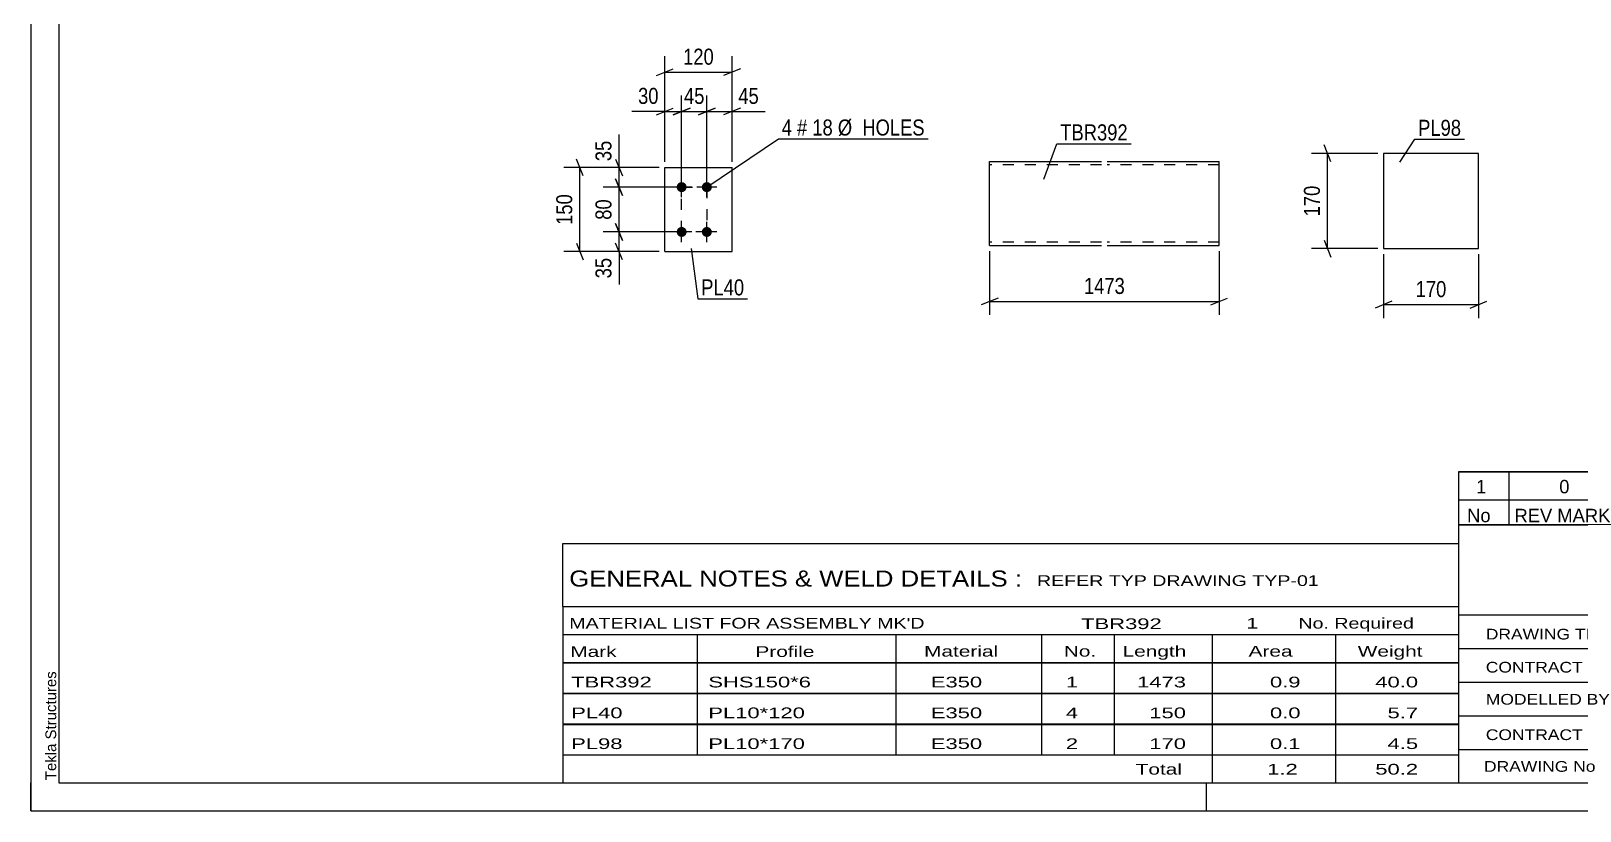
# Model space of a CAD drawing. Header units: millimetres. Extents: x 0 to 420, y 0 to 297.
# Drawn here: x 0 to 276.7, y 0 to 139.2 of the extents above; entities that cross this region are included whole.
import ezdxf

# ---------------------------------------------------------------- set-up
doc = ezdxf.new("R2010")
doc.units = ezdxf.units.MM
doc.linetypes.add('DXK_LINE_DOT2', pattern=[3.9198, 1.9599, -1.9599])
doc.styles.add('Arial', font='ARIAL.TTF', dxfattribs={"height": 0.2})
doc.styles.add('Arial Narrow', font='ARIALN.TTF', dxfattribs={"height": 0.2})

# ---------------------------------------------------------------- blocks, each defined once
blk = doc.blocks.new('Unknown-580569518-1163')
at = {"color": 5, "linetype": 'Continuous'}
for p, q in [((0, 297), (0, 0)), ((5, 292), (5, 5)), ((0, 0), (0, 5)), ((5, 5), (415, 5)), ((210, 0), (210, 5)), ((0, 0), (420, 0))]:
    blk.add_line(p, q, dxfattribs=at)
at = {"color": 174, "linetype": 'Continuous', "style": 'Arial'}
blk.add_text('Tekla Structures', height=1.9102, rotation=90, dxfattribs=at).set_placement((4.5, 5.5))
blk = doc.blocks.new('Bolt-580569518-1445 - 1411')
at = {"linetype": 'Continuous'}
for points in [[(116.23, 110.45, -1), (116.23, 112.25, -1)], [(120.73, 110.45, -1), (120.73, 112.25, -1)], [(116.23, 102.45, -1), (116.23, 104.25, -1)], [(120.73, 102.45, -1), (120.73, 104.25, -1)]]:
    blk.add_hatch(color=1, dxfattribs=at).paths.add_polyline_path(points)
at = {"color": 1, "linetype": 'Continuous'}
for p, q in [((118.03, 111.35), (114.43, 111.35)), ((116.23, 109.55), (116.23, 113.15)), ((122.53, 111.35), (118.93, 111.35)), ((120.73, 109.55), (120.73, 113.15)), ((116.23, 101.55), (116.23, 105.15)), ((120.73, 101.55), (120.73, 105.15)), ((118.03, 103.35), (114.43, 103.35)), ((122.53, 103.35), (118.93, 103.35))]:
    blk.add_line(p, q, dxfattribs=at)
blk = doc.blocks.new('Part-580569518-1460 - 1411')
at = {"color": 2, "linetype": 'Continuous'}
for p, q in [((113.23, 99.85), (113.23, 114.85)), ((113.23, 114.85), (125.23, 114.85)), ((125.23, 99.85), (125.23, 114.85)), ((113.23, 99.85), (125.23, 99.85))]:
    blk.add_line(p, q, dxfattribs=at)
blk = doc.blocks.new('Part-580569518-1391 - 1375')
at = {"color": 2, "linetype": 'Continuous'}
for p, q in [((258.59, 117.37), (241.59, 117.37)), ((241.59, 117.37), (241.59, 100.37)), ((258.59, 100.37), (258.59, 117.37)), ((241.59, 100.37), (258.59, 100.37))]:
    blk.add_line(p, q, dxfattribs=at)
blk = doc.blocks.new('Part-580569518-1275 - 1255')
at = {"color": 2, "linetype": 'Continuous'}
for p, q in [((171.25, 102.13), (171.25, 115.93)), ((171.25, 115.93), (191.25, 115.93)), ((192.25, 115.93), (212.25, 115.93)), ((212.25, 100.93), (212.25, 115.93)), ((171.25, 101.29), (171.25, 102.13)), ((171.25, 101.03), (171.25, 101.29)), ((171.25, 100.93), (171.25, 101.03)), ((171.25, 100.93), (191.25, 100.93)), ((192.25, 100.93), (212.25, 100.93))]:
    blk.add_line(p, q, dxfattribs=at)
at = {"color": 7, "linetype": 'DXK_LINE_DOT2'}
for p, q in [((191.25, 115.33), (171.25, 115.33)), ((212.25, 115.33), (192.25, 115.33)), ((171.25, 101.67), (171.25, 102.13)), ((171.25, 101.29), (171.25, 101.9)), ((171.25, 101.53), (171.25, 101.58)), ((171.25, 101.53), (171.25, 101.58)), ((191.25, 101.53), (171.25, 101.53)), ((212.25, 101.53), (192.25, 101.53)), ((212.25, 101.53), (212.25, 101.58))]:
    blk.add_line(p, q, dxfattribs=at)
blk = doc.blocks.new('Rectangle-580569518-1569 - 1411')
at = {"color": 1, "linetype": 'DXK_LINE_DOT2'}
blk.add_lwpolyline([(116.23, 111.35), (120.73, 111.35), (120.73, 103.35), (116.23, 103.35), (116.23, 111.35)], close=True, dxfattribs=at)
blk = doc.blocks.new('StraightDimension-580569518-1556 - 1411')
at = {"color": 7, "linetype": 'Continuous'}
for p, q in [((104.44, 116.35), (105.64, 113.35)), ((112.23, 114.85), (102.19, 114.85)), ((105.04, 111.35), (105.04, 114.85)), ((115.23, 111.35), (102.19, 111.35)), ((105.64, 109.85), (104.44, 112.85))]:
    blk.add_line(p, q, dxfattribs=at)
at = {"color": 0}
blk.add_wipeout([(104.29, 120.23), (100.09, 120.23), (100.09, 115.38), (104.29, 115.38)], dxfattribs=at)
at = {"color": 7, "linetype": 'Continuous'}
blk.add_line((105.04, 114.85), (105.04, 120.76), dxfattribs=at)
blk.add_line((105.04, 114.85), (105.04, 120.76), dxfattribs=at)
at = {"color": 3, "style": 'Arial Narrow'}
blk.add_text('35', height=2.863, rotation=90.0002, dxfattribs=at).set_placement((103.69, 115.98))
blk = doc.blocks.new('StraightDimension-580569518-1492 - 1411')
at = {"color": 7, "linetype": 'Continuous'}
for p, q in [((116.23, 112.35), (116.23, 127.7)), ((120.73, 112.35), (120.73, 127.7)), ((114.73, 124.25), (117.73, 125.45)), ((116.23, 124.85), (120.73, 124.85)), ((122.23, 125.45), (119.23, 124.25))]:
    blk.add_line(p, q, dxfattribs=at)
at = {"color": 0}
blk.add_wipeout([(120.91, 125.6), (120.91, 129.8), (116.05, 129.8), (116.05, 125.6)], dxfattribs=at)
at = {"color": 3, "style": 'Arial Narrow'}
blk.add_text('45', height=2.863, dxfattribs=at).set_placement((116.65, 126.2))
blk = doc.blocks.new('StraightDimension-580569518-1462 - 1411')
at = {"color": 7, "linetype": 'Continuous'}
for p, q in [((113.23, 115.85), (113.23, 134.7)), ((125.23, 115.85), (125.23, 134.7)), ((111.73, 131.25), (114.73, 132.45)), ((113.23, 131.85), (125.23, 131.85)), ((126.73, 132.45), (123.73, 131.25))]:
    blk.add_line(p, q, dxfattribs=at)
at = {"color": 0}
blk.add_wipeout([(122.57, 132.6), (122.57, 136.8), (115.89, 136.8), (115.89, 132.6)], dxfattribs=at)
at = {"color": 3, "style": 'Arial Narrow'}
blk.add_text('120', height=2.863, dxfattribs=at).set_placement((116.49, 133.2))
blk = doc.blocks.new('StraightDimension-580569518-1479 - 1411')
at = {"color": 7, "linetype": 'Continuous'}
for p, q in [((120.73, 112.35), (120.73, 127.7)), ((125.23, 115.85), (125.23, 127.7)), ((119.23, 124.25), (122.23, 125.45)), ((120.73, 124.85), (125.23, 124.85)), ((126.73, 125.45), (123.73, 124.25))]:
    blk.add_line(p, q, dxfattribs=at)
at = {"color": 0}
blk.add_wipeout([(130.61, 125.6), (130.61, 129.8), (125.75, 129.8), (125.75, 125.6)], dxfattribs=at)
at = {"color": 7, "linetype": 'Continuous'}
blk.add_line((125.23, 124.85), (131.13, 124.85), dxfattribs=at)
blk.add_line((125.23, 124.85), (131.13, 124.85), dxfattribs=at)
at = {"color": 3, "style": 'Arial Narrow'}
blk.add_text('45', height=2.863, dxfattribs=at).set_placement((126.35, 126.2))
blk = doc.blocks.new('StraightDimension-580569518-1502 - 1411')
at = {"color": 7, "linetype": 'Continuous'}
for p, q in [((113.23, 115.85), (113.23, 127.7)), ((116.23, 112.35), (116.23, 127.7)), ((111.73, 124.25), (114.73, 125.45)), ((113.23, 124.85), (116.23, 124.85)), ((117.73, 125.45), (114.73, 124.25))]:
    blk.add_line(p, q, dxfattribs=at)
at = {"color": 0}
blk.add_wipeout([(112.7, 125.6), (112.7, 129.8), (107.85, 129.8), (107.85, 125.6)], dxfattribs=at)
at = {"color": 7, "linetype": 'Continuous'}
blk.add_line((113.23, 124.85), (107.32, 124.85), dxfattribs=at)
blk.add_line((113.23, 124.85), (107.32, 124.85), dxfattribs=at)
at = {"color": 3, "style": 'Arial Narrow'}
blk.add_text('30', height=2.863, dxfattribs=at).set_placement((108.45, 126.2))
blk = doc.blocks.new('StraightDimension-580569518-1516 - 1411')
at = {"color": 7, "linetype": 'Continuous'}
for p, q in [((98.64, 113.35), (97.44, 116.35)), ((112.23, 114.85), (95.19, 114.85)), ((98.04, 99.85), (98.04, 114.85)), ((112.23, 99.85), (95.19, 99.85)), ((97.44, 101.35), (98.64, 98.35))]:
    blk.add_line(p, q, dxfattribs=at)
at = {"color": 0}
blk.add_wipeout([(97.29, 110.69), (93.09, 110.69), (93.09, 104.01), (97.29, 104.01)], dxfattribs=at)
at = {"color": 3, "style": 'Arial Narrow'}
blk.add_text('150', height=2.863, rotation=90.0002, dxfattribs=at).set_placement((96.69, 104.61))
blk = doc.blocks.new('StraightDimension-580569518-1533 - 1411')
at = {"color": 7, "linetype": 'Continuous'}
for p, q in [((115.23, 103.35), (102.19, 103.35)), ((104.44, 104.85), (105.64, 101.85)), ((105.04, 99.85), (105.04, 103.35)), ((112.23, 99.85), (102.19, 99.85)), ((105.64, 98.35), (104.44, 101.35))]:
    blk.add_line(p, q, dxfattribs=at)
at = {"color": 0}
blk.add_wipeout([(104.29, 99.33), (100.09, 99.33), (100.09, 94.47), (104.29, 94.47)], dxfattribs=at)
at = {"color": 7, "linetype": 'Continuous'}
blk.add_line((105.04, 99.85), (105.04, 93.95), dxfattribs=at)
blk.add_line((105.04, 99.85), (105.04, 93.95), dxfattribs=at)
at = {"color": 3, "style": 'Arial Narrow'}
blk.add_text('35', height=2.863, rotation=90.0002, dxfattribs=at).set_placement((103.69, 95.07))
blk = doc.blocks.new('StraightDimension-580569518-1546 - 1411')
at = {"color": 7, "linetype": 'Continuous'}
for p, q in [((115.23, 111.35), (102.19, 111.35)), ((104.44, 112.85), (105.64, 109.85)), ((105.04, 103.35), (105.04, 111.35)), ((115.23, 103.35), (102.19, 103.35)), ((105.64, 101.85), (104.44, 104.85))]:
    blk.add_line(p, q, dxfattribs=at)
at = {"color": 0}
blk.add_wipeout([(104.29, 109.78), (100.09, 109.78), (100.09, 104.92), (104.29, 104.92)], dxfattribs=at)
at = {"color": 3, "style": 'Arial Narrow'}
blk.add_text('80', height=2.863, rotation=90.0002, dxfattribs=at).set_placement((103.69, 105.52))
blk = doc.blocks.new('StraightDimension-580569518-1403 - 1375')
at = {"color": 7, "linetype": 'Continuous'}
for p, q in [((241.59, 99.37), (241.59, 87.97)), ((258.59, 99.37), (258.59, 87.97)), ((243.09, 90.97), (240.09, 89.77)), ((241.59, 90.37), (258.59, 90.37)), ((257.09, 89.77), (260.09, 90.97))]:
    blk.add_line(p, q, dxfattribs=at)
at = {"color": 0}
blk.add_wipeout([(253.43, 91.12), (253.43, 95.32), (246.75, 95.32), (246.75, 91.12)], dxfattribs=at)
at = {"color": 3, "style": 'Arial Narrow'}
blk.add_text('170', height=2.863, dxfattribs=at).set_placement((247.35, 91.72))
blk = doc.blocks.new('StraightDimension-580569518-1393 - 1375')
at = {"color": 7, "linetype": 'Continuous'}
for p, q in [((240.59, 117.37), (228.74, 117.37)), ((232.19, 115.87), (230.99, 118.87)), ((231.59, 100.37), (231.59, 117.37)), ((240.59, 100.37), (228.74, 100.37)), ((230.99, 101.87), (232.19, 98.87))]:
    blk.add_line(p, q, dxfattribs=at)
at = {"color": 0}
blk.add_wipeout([(230.84, 112.22), (226.64, 112.22), (226.64, 105.53), (230.84, 105.53)], dxfattribs=at)
at = {"color": 3, "style": 'Arial Narrow'}
blk.add_text('170', height=2.863, rotation=90.0002, dxfattribs=at).set_placement((230.24, 106.13))
blk = doc.blocks.new('StraightDimension-580569518-1354 - 1255')
at = {"color": 7, "linetype": 'Continuous'}
for p, q in [((171.25, 99.93), (171.25, 88.53)), ((212.25, 99.93), (212.25, 88.53)), ((172.75, 91.53), (169.75, 90.33)), ((210.75, 90.33), (213.75, 91.53)), ((171.25, 90.93), (212.25, 90.93))]:
    blk.add_line(p, q, dxfattribs=at)
at = {"color": 0}
blk.add_wipeout([(196, 91.68), (196, 95.88), (187.49, 95.88), (187.49, 91.68)], dxfattribs=at)
at = {"color": 3, "style": 'Arial Narrow'}
blk.add_text('1473', height=2.863, dxfattribs=at).set_placement((188.09, 92.28))
blk = doc.blocks.new('Unknown-580569518-4411')
at = {"color": 7, "linetype": 'Continuous'}
for p, q in [((255, 51.05), (255, 5)), ((255, 51.05), (415, 51.05)), ((415, 51), (415, 5)), ((255, 35), (415, 35)), ((295.14, 35), (295.14, 5)), ((255, 29), (415, 29)), ((397, 5.05), (397, 29.05)), ((255, 23), (415, 23)), ((339.14, 23), (339.14, 5)), ((255, 17), (415, 17)), ((255, 11), (397, 11)), ((255, 5), (415, 5))]:
    blk.add_line(p, q, dxfattribs=at)
at = {"color": 7, "style": 'Arial Narrow'}
for s, height, width, p in [('DRAWING TITLE', 1.9089, 1.425378, (259.88, 30.61)), ('TC-BRACE', 1.909, 1.425378, (296.81, 30.59)), ('CONTRACT', 1.909, 1.425378, (259.88, 24.71)), ('TERMINAL BUILDING', 1.9089, 1.425378, (297.06, 25.07)), ('MODELLED BY', 1.9089, 1.425378, (259.88, 18.98)), ('GSK', 1.909, 1.425378, (296.88, 19.04)), ('ISSUED', 1.909, 1.425378, (339.94, 18.64)), ('17.03.2026', 1.909, 1.425378, (356.69, 18.52)), ('CONTRACT NO', 1.9089, 1.425378, (259.88, 12.66)), ('AN-C-1376', 1.909, 1.425378, (297.23, 12.78)), ('SCALE', 1.909, 1.425378, (339.94, 12.65)), ('A1', 6.204, 1.25, (401.24, 7.2)), ('DRAWING No', 1.909, 1.425378, (259.56, 7)), ('[TBR.392]', 1.909, 1.425378, (297.46, 6.99)), ('1', 3.34, 1.5, (376.91, 5.68)), ('REVISION No.', 1.9089, 1.425378, (339.94, 5.77))]:
    blk.add_text(s, height=height, dxfattribs=dict(at, width=width)).set_placement(p)
at = {"color": 7, "linetype": 'Continuous', "style": 'Arial Narrow'}
for s, height, width, p in [('PH #', 2.1, 1.42538, (402.4, 24.55)), ('101', 2.1, 1.42538, (403.41, 18.55)), ('NTS', 1.909, 1.425378, (357, 13.05))]:
    blk.add_text(s, height=height, dxfattribs=dict(at, width=width)).set_placement(p)
blk = doc.blocks.new('Unknown-580569518-4412')
at = {"color": 7, "linetype": 'Continuous'}
for p, q in [((255, 60.55), (415, 60.55)), ((415, 60.55), (255, 60.55)), ((255, 60.55), (255, 55.55)), ((264, 60.55), (264, 55.55)), ((288, 60.55), (288, 55.55)), ((385, 60.55), (385, 55.55)), ((415, 60.55), (415, 55.55)), ((255, 55.55), (415, 55.55)), ((255, 55.55), (255, 51.05)), ((255, 55.55), (415, 55.55)), ((264, 55.55), (264, 51.05)), ((288, 55.55), (288, 51.05)), ((385, 55.55), (385, 51.05)), ((415, 55.55), (415, 51.05)), ((415, 51.05), (255, 51.05))]:
    blk.add_line(p, q, dxfattribs=at)
at = {"color": 7, "linetype": 'Continuous', "style": 'Arial Narrow'}
for s, height, width, p in [('1', 2.39, 1.196471, (258.16, 56.7)), ('0', 2.39, 1.196471, (273, 56.7)), ('ISSUED FOR CONSTRUCTION', 2.3861, 1.196471, (290, 56.7)), ('17.03.2026', 2.386, 1.196471, (391, 56.7)), ('No', 2.386, 1.2, (256.54, 51.55)), ('REV MARK', 2.386, 1.2, (265, 51.55)), ('REVISION DESCRIPTION', 2.3861, 1.2, (290, 51.55)), ('REV. DATE', 2.386, 1.2, (390.28, 51.55))]:
    blk.add_text(s, height=height, dxfattribs=dict(at, width=width)).set_placement(p)
blk = doc.blocks.new('Unknown-580569518-4413')
at = {"color": 7, "linetype": 'Continuous'}
for p, q in [((95, 47.75), (255, 47.75)), ((95, 36.5), (95, 47.75)), ((255, 47.75), (255, 36.5)), ((95, 36.5), (255, 36.5)), ((95, 36.5), (95, 31.5)), ((255, 36.5), (255, 31.5)), ((95, 31.5), (255, 31.5)), ((95, 31.5), (95, 26.5)), ((119, 31.5), (119, 26.5)), ((154.5, 31.5), (154.5, 26.5)), ((180.5, 31.5), (180.5, 26.5)), ((193.5, 31.5), (193.5, 26.5)), ((211, 31.5), (211, 26.5)), ((233, 31.5), (233, 26.5)), ((255, 31.5), (255, 26.5)), ((95, 26.5), (255, 26.5)), ((95, 26.45), (95, 21.05)), ((95, 26.45), (255, 26.45)), ((119, 26.5), (119, 21)), ((154.5, 26.5), (154.5, 21)), ((180.5, 26.5), (180.5, 21)), ((193.5, 26.5), (193.5, 21)), ((211, 26.5), (211, 21)), ((233, 26.5), (233, 21)), ((255, 26.45), (255, 21.05)), ((95, 21.05), (255, 21.05)), ((95, 20.95), (95, 15.55)), ((95, 20.95), (255, 20.95)), ((119, 21), (119, 15.5)), ((154.5, 21), (154.5, 15.5)), ((180.5, 21), (180.5, 15.5)), ((193.5, 21), (193.5, 15.5)), ((211, 21), (211, 15.5)), ((233, 21), (233, 15.5)), ((255, 20.95), (255, 15.55)), ((95, 15.55), (255, 15.55)), ((95, 15.45), (95, 10.05)), ((95, 15.45), (255, 15.45)), ((119, 15.5), (119, 10)), ((154.5, 15.5), (154.5, 10)), ((180.5, 15.5), (180.5, 10)), ((193.5, 15.5), (193.5, 10)), ((211, 15.5), (211, 10)), ((233, 15.5), (233, 10)), ((255, 15.45), (255, 10.05)), ((95, 10.05), (255, 10.05)), ((95, 10), (255, 10)), ((95, 10), (95, 5)), ((211, 10), (211, 5)), ((233, 10), (233, 5)), ((255, 10), (255, 5)), ((95, 5), (255, 5))]:
    blk.add_line(p, q, dxfattribs=at)
at = {"color": 7, "style": 'Arial Narrow'}
for s, height, width, p in [('GENERAL NOTES & WELD DETAILS :', 2.8633, 1.4, (96.15, 40.06)), ('REFER TYP DRAWING TYP-01', 1.9089, 1.6, (179.7, 40.16)), ("MATERIAL LIST FOR ASSEMBLY MK'D", 1.9089, 1.6, (96.15, 32.56)), ('TBR392', 1.909, 1.794707, (187.59, 32.47)), ('1', 1.91, 1.794707, (217.08, 32.56)), ('No. Required', 1.9089, 1.6, (226.41, 32.56)), ('Mark', 1.909, 1.7, (96.34, 27.5)), ('Profile', 1.909, 1.7, (129.41, 27.5)), ('Material', 1.909, 1.7, (159.54, 27.56)), ('No.', 1.909, 1.7, (184.5, 27.56)), ('Length', 1.909, 1.7, (195, 27.56)), ('Area', 1.909, 1.7, (217.5, 27.56)), ('Weight', 1.909, 1.7, (237, 27.56))]:
    blk.add_text(s, height=height, dxfattribs=dict(at, width=width)).set_placement(p)
at = {"color": 7, "linetype": 'Continuous', "style": 'Arial Narrow'}
for s, height, width, p in [('TBR392', 1.909, 1.794707, (96.5, 22.06)), ('SHS150*6', 1.909, 1.794707, (121, 22.06)), ('E350', 1.909, 1.794707, (160.74, 22.06)), ('1', 1.91, 1.794707, (184.86, 22.06)), ('1473', 1.909, 1.794707, (197.58, 22.06)), ('0.9', 1.909, 1.794707, (221.32, 22.06)), ('40.0', 1.909, 1.794707, (240.14, 22.06)), ('PL40', 1.909, 1.794707, (96.5, 16.56)), ('PL10*120', 1.909, 1.794707, (121, 16.56)), ('E350', 1.909, 1.794707, (160.74, 16.56)), ('4', 1.91, 1.794707, (184.86, 16.56)), ('150', 1.909, 1.794707, (199.77, 16.56)), ('0.0', 1.909, 1.794707, (221.32, 16.56)), ('5.7', 1.909, 1.794707, (242.33, 16.56)), ('PL98', 1.909, 1.794707, (96.5, 11.06)), ('PL10*170', 1.909, 1.794707, (121, 11.06)), ('E350', 1.909, 1.794707, (160.74, 11.06)), ('2', 1.91, 1.794707, (184.86, 11.06)), ('170', 1.909, 1.794707, (199.77, 11.06)), ('0.1', 1.909, 1.794707, (221.32, 11.06)), ('4.5', 1.909, 1.794707, (242.33, 11.06)), ('Total', 1.909, 1.7, (197.33, 6.5)), ('1.2', 1.909, 1.794707, (220.83, 6.5)), ('50.2', 1.909, 1.794707, (240.14, 6.5))]:
    blk.add_text(s, height=height, dxfattribs=dict(at, width=width)).set_placement(p)
blk = doc.blocks.new('Mark-580569518-1441 - 1411')
at = {"color": 0}
blk.add_wipeout([(135.94, 120.56), (135.94, 123.56), (134.11, 123.56), (134.11, 120.56)], dxfattribs=at)
blk.add_wipeout([(135.94, 120.56), (135.94, 123.56), (134.11, 123.56), (134.11, 120.56)], dxfattribs=at)
at = {"color": 7, "linetype": 'Continuous'}
blk.add_line((120.73, 111.35), (133.51, 119.96), dxfattribs=at)
at = {"color": 0}
blk.add_wipeout([(138.67, 120.56), (138.67, 123.56), (136.84, 123.56), (136.84, 120.56)], dxfattribs=at)
blk.add_wipeout([(138.67, 120.56), (138.67, 123.56), (136.84, 123.56), (136.84, 120.56)], dxfattribs=at)
at = {"color": 3, "style": 'Arial Narrow'}
blk.add_text('4', height=2.86, dxfattribs=at).set_placement((134.11, 120.56))
at = {"color": 0}
blk.add_wipeout([(143.23, 120.56), (143.23, 123.56), (139.57, 123.56), (139.57, 120.56)], dxfattribs=at)
blk.add_wipeout([(143.23, 120.56), (143.23, 123.56), (139.57, 123.56), (139.57, 120.56)], dxfattribs=at)
at = {"color": 3, "style": 'Arial Narrow'}
blk.add_text('#', height=2.86, dxfattribs=at).set_placement((136.84, 120.56))
at = {"color": 0}
blk.add_wipeout([(159.65, 120.56), (159.65, 123.56), (144.13, 123.56), (144.13, 120.56)], dxfattribs=at)
blk.add_wipeout([(159.65, 120.56), (159.65, 123.56), (144.13, 123.56), (144.13, 120.56)], dxfattribs=at)
at = {"color": 7, "linetype": 'Continuous'}
blk.add_line((133.51, 119.96), (160.25, 119.96), dxfattribs=at)
at = {"color": 3, "style": 'Arial Narrow'}
for s, p in [('18', (139.57, 120.56)), ('Ø  HOLES', (144.13, 120.56))]:
    blk.add_text(s, height=2.863, dxfattribs=at).set_placement(p)
blk = doc.blocks.new('Mark-580569518-1456 - 1411')
at = {"color": 0}
blk.add_wipeout([(127.41, 92.02), (127.41, 95.02), (119.73, 95.02), (119.73, 92.02)], dxfattribs=at)
blk.add_wipeout([(127.41, 92.02), (127.41, 95.02), (119.73, 95.02), (119.73, 92.02)], dxfattribs=at)
at = {"color": 30, "linetype": 'Continuous'}
for p, q in [((117.94, 100.38), (119.13, 91.42)), ((119.13, 91.42), (128.01, 91.42))]:
    blk.add_line(p, q, dxfattribs=at)
at = {"color": 3, "style": 'Arial Narrow'}
blk.add_text('PL40', height=2.863, dxfattribs=at).set_placement((119.73, 92.02))
blk = doc.blocks.new('Mark-580569518-1387 - 1375')
at = {"color": 0}
blk.add_wipeout([(255.47, 120.5), (255.47, 123.5), (247.79, 123.5), (247.79, 120.5)], dxfattribs=at)
blk.add_wipeout([(255.47, 120.5), (255.47, 123.5), (247.79, 123.5), (247.79, 120.5)], dxfattribs=at)
at = {"color": 30, "linetype": 'Continuous'}
for p, q in [((244.55, 115.81), (247.19, 119.9)), ((247.19, 119.9), (256.07, 119.9))]:
    blk.add_line(p, q, dxfattribs=at)
at = {"color": 3, "style": 'Arial Narrow'}
blk.add_text('PL98', height=2.863, dxfattribs=at).set_placement((247.79, 120.5))
blk = doc.blocks.new('Mark-580569518-1270 - 1255')
at = {"color": 0}
blk.add_wipeout([(195.92, 119.69), (195.92, 122.69), (183.87, 122.69), (183.87, 119.69)], dxfattribs=at)
blk.add_wipeout([(195.92, 119.69), (195.92, 122.69), (183.87, 122.69), (183.87, 119.69)], dxfattribs=at)
at = {"color": 30, "linetype": 'Continuous'}
for p, q in [((180.91, 112.78), (183.27, 119.09)), ((183.27, 119.09), (196.52, 119.09))]:
    blk.add_line(p, q, dxfattribs=at)
at = {"color": 3, "style": 'Arial Narrow'}
blk.add_text('TBR392', height=2.863, dxfattribs=at).set_placement((183.87, 119.69))

msp = doc.modelspace()

# ---------------------------------------------------------------- block references
for name in ['Unknown-580569518-1163', 'Part-580569518-1391 - 1375', 'Part-580569518-1460 - 1411', 'Part-580569518-1275 - 1255', 'Bolt-580569518-1445 - 1411', 'Rectangle-580569518-1569 - 1411', 'Unknown-580569518-4412', 'Unknown-580569518-4411', 'Unknown-580569518-4413']:
    msp.add_blockref(name, (0, 0))

# ---------------------------------------------------------------- next in the draw order: block references
for name in ['Mark-580569518-1270 - 1255', 'Mark-580569518-1387 - 1375', 'StraightDimension-580569518-1556 - 1411', 'Mark-580569518-1456 - 1411', 'StraightDimension-580569518-1354 - 1255', 'StraightDimension-580569518-1403 - 1375']:
    msp.add_blockref(name, (0, 0))

# ---------------------------------------------------------------- next in the draw order: block references
for name in ['StraightDimension-580569518-1492 - 1411', 'StraightDimension-580569518-1393 - 1375']:
    msp.add_blockref(name, (0, 0))

# ---------------------------------------------------------------- next in the draw order: block references
msp.add_blockref('StraightDimension-580569518-1462 - 1411', (0, 0))

# ---------------------------------------------------------------- next in the draw order: block references
for name in ['StraightDimension-580569518-1502 - 1411', 'StraightDimension-580569518-1479 - 1411']:
    msp.add_blockref(name, (0, 0))

# ---------------------------------------------------------------- next in the draw order: block references
for name in ['Mark-580569518-1441 - 1411', 'StraightDimension-580569518-1516 - 1411']:
    msp.add_blockref(name, (0, 0))

# ---------------------------------------------------------------- next in the draw order: block references
msp.add_blockref('StraightDimension-580569518-1533 - 1411', (0, 0))

# ---------------------------------------------------------------- next in the draw order: block references
msp.add_blockref('StraightDimension-580569518-1546 - 1411', (0, 0))

doc.saveas('drawing.dxf')
